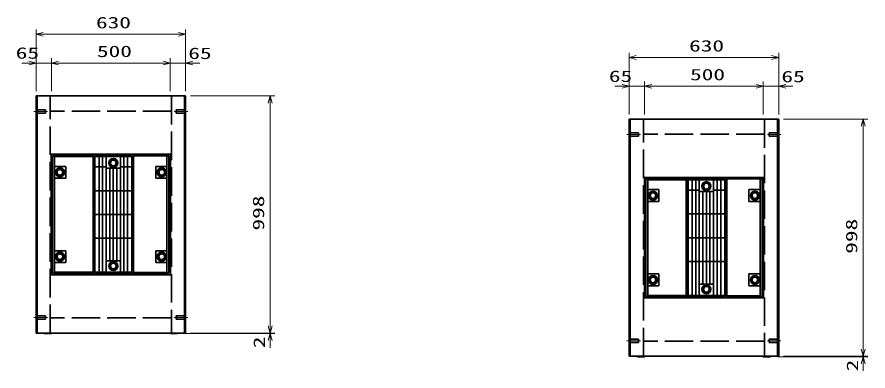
# Model space of a CAD drawing. Units: millimetres on the paper. Extents: x 0 to 841, y 0 to 594.
# Drawn here: x 322.5 to 501.7, y 307 to 381.5 of the extents above; entities that cross this region are included whole.
import ezdxf
from ezdxf.enums import TextEntityAlignment as Align

# ---------------------------------------------------------------- set-up
doc = ezdxf.new("R2010")
doc.units = ezdxf.units.MM
doc.linetypes.add('DASHED', pattern=[7.5, 6, -1.5])
doc.linetypes.add('USER2', pattern=[18.5, 12, -1.5, 3.5, -1.5])
for name, color, linetype, lineweight in [('D-BMK（構造物基準線）', 2, 'USER2', 18), ('D-STR-DIM（寸法）', 7, 'Continuous', 13), ('D-STR（構造物）', 1, 'Continuous', 35)]:
    doc.layers.add(name, color=color, linetype=linetype, lineweight=lineweight)
doc.styles.add('ＭＳ ゴシック', font='')
doc.styles.get('ＭＳ ゴシック').set_extended_font_data('MS Gothic')

# ---------------------------------------------------------------- blocks, each defined once
blk = doc.blocks.new('_Open30')
at = {"color": 7, "linetype": 'Continuous', "lineweight": 13}
for p, q in [((-1, 0.2679), (0, 0)), ((0, 0), (-1, -0.2679)), ((0, 0), (-1, 0))]:
    blk.add_line(p, q, dxfattribs=at)

msp = doc.modelspace()

# ---------------------------------------------------------------- linework, layer by layer
at = {"layer": 'D-BMK（構造物基準線）'}
for p, q in [((326.035, 361.646), (328.885, 361.646)), ((358.46, 361.646), (355.61, 361.646)), ((450.919, 356.757), (453.768, 356.757)), ((483.343, 356.757), (480.493, 356.757)), ((326.035, 318.246), (328.885, 318.246)), ((358.46, 318.246), (355.61, 318.246)), ((450.919, 313.357), (453.768, 313.357)), ((483.343, 313.357), (480.493, 313.357))]:
    msp.add_line(p, q, dxfattribs=at)
at = {"layer": 'D-STR-DIM（寸法）'}
for p, q in [((326.497, 365.896), (326.497, 378.873)), ((357.997, 372.853), (357.997, 378.873)), ((327.997, 377.873), (356.497, 377.873)), ((326.497, 365.896), (326.497, 372.822)), ((329.747, 365.896), (329.747, 372.822)), ((329.747, 365.896), (329.747, 372.822)), ((354.747, 365.896), (354.747, 372.822)), ((354.747, 365.896), (354.747, 372.822)), ((357.997, 365.896), (357.997, 372.822)), ((451.381, 361.007), (451.381, 373.984)), ((452.881, 372.984), (481.381, 372.984)), ((482.881, 367.964), (482.881, 373.984)), ((324.997, 371.822), (323.497, 371.822)), ((326.497, 371.822), (329.747, 371.822)), ((331.247, 371.822), (353.247, 371.822)), ((331.247, 371.822), (332.747, 371.822)), ((353.247, 371.822), (351.747, 371.822)), ((354.747, 371.822), (357.997, 371.822)), ((359.497, 371.822), (360.997, 371.822)), ((451.381, 361.007), (451.381, 367.934)), ((454.631, 361.007), (454.631, 367.934)), ((454.631, 361.007), (454.631, 367.934)), ((479.631, 361.007), (479.631, 367.934)), ((479.631, 361.007), (479.631, 367.934)), ((482.881, 361.007), (482.881, 367.934)), ((449.881, 366.934), (448.381, 366.934)), ((451.381, 366.934), (454.631, 366.934)), ((456.131, 366.934), (478.131, 366.934)), ((456.131, 366.934), (457.631, 366.934)), ((478.131, 366.934), (476.631, 366.934)), ((479.631, 366.934), (482.881, 366.934)), ((484.381, 366.934), (485.881, 366.934)), ((358.997, 364.896), (376.786, 364.896)), ((375.786, 316.496), (375.786, 363.396)), ((483.881, 360.007), (501.67, 360.007)), ((500.67, 311.607), (500.67, 358.507)), ((375.786, 316.496), (375.786, 317.996)), ((357.747, 314.896), (376.786, 314.896)), ((358.997, 314.996), (376.786, 314.996)), ((358.997, 314.996), (376.786, 314.996)), ((375.786, 314.996), (375.786, 314.896)), ((375.786, 313.396), (375.786, 311.896)), ((500.67, 311.607), (500.67, 313.107)), ((482.631, 310.007), (501.67, 310.007)), ((483.881, 310.107), (501.67, 310.107)), ((483.881, 310.107), (501.67, 310.107)), ((500.67, 310.107), (500.67, 310.007)), ((500.67, 308.507), (500.67, 307.007))]:
    msp.add_line(p, q, dxfattribs=at)
at = {"layer": 'D-STR（構造物）'}
for p, q in [((326.497, 314.996), (326.497, 364.896)), ((326.497, 364.896), (357.997, 364.896)), ((326.747, 314.996), (326.747, 364.896)), ((357.747, 364.896), (357.747, 314.996)), ((357.997, 364.896), (357.997, 314.996)), ((451.381, 310.107), (451.381, 360.007)), ((451.381, 360.007), (482.881, 360.007)), ((451.631, 310.107), (451.631, 360.007)), ((482.631, 360.007), (482.631, 310.107)), ((482.881, 360.007), (482.881, 310.107)), ((329.697, 352.621), (329.697, 327.271)), ((329.697, 352.621), (354.797, 352.621)), ((329.997, 352.321), (329.997, 327.571)), ((329.997, 352.321), (338.492, 352.321)), ((330.422, 352.621), (330.422, 327.771)), ((338.497, 352.121), (330.422, 352.121)), ((338.497, 327.271), (338.497, 352.621)), ((338.797, 327.571), (338.797, 352.321)), ((338.797, 352.321), (346.747, 352.321)), ((346.647, 352.121), (338.897, 352.121)), ((338.897, 352.121), (338.897, 339.946)), ((339.772, 352.121), (339.772, 339.946)), ((340.522, 339.946), (340.522, 352.121)), ((341.272, 352.121), (341.272, 339.946)), ((342.079, 350.796), (342.426, 351.396)), ((342.426, 351.396), (343.119, 351.396)), ((343.119, 351.396), (343.465, 350.796)), ((344.272, 352.121), (344.272, 339.946)), ((345.022, 339.946), (345.022, 352.121)), ((345.772, 352.121), (345.772, 339.946)), ((346.647, 339.946), (346.647, 352.121)), ((346.747, 327.571), (346.747, 352.321)), ((347.047, 352.621), (347.047, 327.271)), ((347.047, 352.321), (354.497, 352.321)), ((354.072, 352.17), (354.072, 327.721)), ((354.497, 352.321), (354.497, 327.571)), ((354.797, 352.621), (354.797, 327.271)), ((332.772, 350.071), (330.422, 350.071)), ((331.176, 349.421), (330.829, 348.821)), ((331.868, 349.421), (331.176, 349.421)), ((332.215, 348.821), (331.868, 349.421)), ((332.772, 350.071), (332.772, 347.571)), ((341.272, 349.946), (338.897, 349.946)), ((341.272, 349.696), (344.272, 349.696)), ((342.022, 339.946), (342.022, 349.696)), ((342.426, 350.196), (342.079, 350.796)), ((343.119, 350.196), (342.426, 350.196)), ((342.772, 339.946), (342.772, 349.696)), ((343.465, 350.796), (343.119, 350.196)), ((343.522, 349.696), (343.522, 339.946)), ((346.647, 349.946), (344.272, 349.946)), ((351.722, 350.071), (351.722, 347.571)), ((354.072, 350.071), (351.722, 350.071)), ((352.626, 349.421), (352.279, 348.821)), ((353.318, 349.421), (352.626, 349.421)), ((353.665, 348.821), (353.318, 349.421)), ((330.829, 348.821), (331.176, 348.221)), ((331.176, 348.221), (331.868, 348.221)), ((331.868, 348.221), (332.215, 348.821)), ((352.279, 348.821), (352.626, 348.221)), ((352.626, 348.221), (353.318, 348.221)), ((353.318, 348.221), (353.665, 348.821)), ((454.581, 347.732), (454.581, 322.382)), ((454.581, 347.732), (479.681, 347.732)), ((455.306, 347.732), (455.306, 322.882)), ((463.381, 322.382), (463.381, 347.732)), ((471.931, 347.732), (471.931, 322.382)), ((479.681, 347.732), (479.681, 322.382)), ((332.772, 347.571), (330.422, 347.571)), ((351.722, 347.571), (354.072, 347.571)), ((454.881, 347.432), (454.881, 322.682)), ((454.881, 347.432), (463.376, 347.432)), ((463.381, 347.232), (455.306, 347.232)), ((463.681, 322.682), (463.681, 347.432)), ((463.681, 347.432), (471.631, 347.432)), ((471.531, 347.232), (463.781, 347.232)), ((463.781, 347.232), (463.781, 335.057)), ((464.656, 347.232), (464.656, 335.057)), ((465.406, 335.057), (465.406, 347.232)), ((466.156, 347.232), (466.156, 335.057)), ((466.963, 345.907), (467.309, 346.507)), ((467.309, 345.307), (466.963, 345.907)), ((467.309, 346.507), (468.002, 346.507)), ((468.002, 346.507), (468.348, 345.907)), ((468.348, 345.907), (468.002, 345.307)), ((469.156, 347.232), (469.156, 335.057)), ((469.906, 335.057), (469.906, 347.232)), ((470.656, 347.232), (470.656, 335.057)), ((471.531, 335.057), (471.531, 347.232)), ((471.631, 322.682), (471.631, 347.432)), ((471.931, 347.432), (479.381, 347.432)), ((478.956, 347.281), (478.956, 322.833)), ((479.381, 347.432), (479.381, 322.682)), ((338.897, 344.946), (346.647, 344.946)), ((457.656, 345.182), (455.306, 345.182)), ((456.059, 344.532), (455.713, 343.932)), ((456.752, 344.532), (456.059, 344.532)), ((457.098, 343.932), (456.752, 344.532)), ((457.656, 345.182), (457.656, 342.682)), ((466.156, 345.057), (463.781, 345.057)), ((466.156, 344.807), (469.156, 344.807)), ((466.906, 335.057), (466.906, 344.807)), ((468.002, 345.307), (467.309, 345.307)), ((467.656, 335.057), (467.656, 344.807)), ((468.406, 344.807), (468.406, 335.057)), ((471.531, 345.057), (469.156, 345.057)), ((476.606, 345.182), (476.606, 342.682)), ((478.956, 345.182), (476.606, 345.182)), ((477.509, 344.532), (477.163, 343.932)), ((478.202, 344.532), (477.509, 344.532)), ((478.548, 343.932), (478.202, 344.532)), ((457.656, 342.682), (455.306, 342.682)), ((455.713, 343.932), (456.059, 343.332)), ((456.059, 343.332), (456.752, 343.332)), ((456.752, 343.332), (457.098, 343.932)), ((476.606, 342.682), (478.956, 342.682)), ((477.163, 343.932), (477.509, 343.332)), ((477.509, 343.332), (478.202, 343.332)), ((478.202, 343.332), (478.548, 343.932)), ((346.647, 339.946), (338.897, 339.946)), ((338.897, 327.771), (338.897, 339.946)), ((346.647, 339.946), (338.897, 339.946)), ((339.772, 327.771), (339.772, 339.946)), ((340.522, 339.946), (340.522, 327.771)), ((341.272, 327.771), (341.272, 339.946)), ((342.022, 339.946), (342.022, 330.196)), ((342.772, 339.946), (342.772, 330.196)), ((343.522, 330.196), (343.522, 339.946)), ((344.272, 327.771), (344.272, 339.946)), ((345.022, 339.946), (345.022, 327.771)), ((345.772, 327.771), (345.772, 339.946)), ((346.647, 339.946), (346.647, 327.771)), ((463.781, 340.057), (471.531, 340.057)), ((471.531, 335.057), (463.781, 335.057)), ((463.781, 322.882), (463.781, 335.057)), ((471.531, 335.057), (463.781, 335.057)), ((464.656, 322.882), (464.656, 335.057)), ((465.406, 335.057), (465.406, 322.882)), ((466.156, 322.882), (466.156, 335.057)), ((466.906, 335.057), (466.906, 325.307)), ((467.656, 335.057), (467.656, 325.307)), ((468.406, 325.307), (468.406, 335.057)), ((469.156, 322.882), (469.156, 335.057)), ((469.906, 335.057), (469.906, 322.882)), ((470.656, 322.882), (470.656, 335.057)), ((471.531, 335.057), (471.531, 322.882)), ((338.897, 334.946), (346.647, 334.946)), ((332.772, 332.321), (330.422, 332.321)), ((330.829, 331.071), (331.176, 331.671)), ((331.176, 331.671), (331.868, 331.671)), ((331.868, 331.671), (332.215, 331.071)), ((332.772, 329.821), (332.772, 332.321)), ((351.722, 332.321), (354.072, 332.321)), ((351.722, 329.821), (351.722, 332.321)), ((352.279, 331.071), (352.626, 331.671)), ((352.626, 331.671), (353.318, 331.671)), ((353.318, 331.671), (353.665, 331.071)), ((332.772, 329.821), (330.422, 329.821)), ((331.176, 330.471), (330.829, 331.071)), ((331.868, 330.471), (331.176, 330.471)), ((332.215, 331.071), (331.868, 330.471)), ((341.272, 330.196), (344.272, 330.196)), ((342.426, 329.696), (342.079, 329.096)), ((343.119, 329.696), (342.426, 329.696)), ((343.465, 329.096), (343.119, 329.696)), ((354.072, 329.821), (351.722, 329.821)), ((352.626, 330.471), (352.279, 331.071)), ((353.318, 330.471), (352.626, 330.471)), ((353.665, 331.071), (353.318, 330.471)), ((463.781, 330.057), (471.531, 330.057)), ((342.079, 329.096), (342.426, 328.496)), ((342.426, 328.496), (343.119, 328.496)), ((343.119, 328.496), (343.465, 329.096)), ((329.697, 327.271), (354.797, 327.271)), ((329.997, 327.571), (338.492, 327.571)), ((338.497, 327.771), (330.422, 327.771)), ((338.797, 327.571), (346.747, 327.571)), ((346.647, 327.771), (338.897, 327.771)), ((347.047, 327.721), (354.072, 327.721)), ((347.047, 327.571), (354.497, 327.571)), ((457.656, 327.432), (455.306, 327.432)), ((455.713, 326.182), (456.059, 326.782)), ((456.059, 325.582), (455.713, 326.182)), ((456.059, 326.782), (456.752, 326.782)), ((456.752, 326.782), (457.098, 326.182)), ((457.098, 326.182), (456.752, 325.582)), ((457.656, 324.932), (457.656, 327.432)), ((476.606, 327.432), (478.956, 327.432)), ((476.606, 324.932), (476.606, 327.432)), ((477.163, 326.182), (477.509, 326.782)), ((477.509, 325.582), (477.163, 326.182)), ((477.509, 326.782), (478.202, 326.782)), ((478.202, 326.782), (478.548, 326.182)), ((478.548, 326.182), (478.202, 325.582)), ((457.656, 324.932), (455.306, 324.932)), ((456.752, 325.582), (456.059, 325.582)), ((466.156, 325.307), (469.156, 325.307)), ((467.309, 324.807), (466.963, 324.207)), ((468.002, 324.807), (467.309, 324.807)), ((468.348, 324.207), (468.002, 324.807)), ((478.956, 324.932), (476.606, 324.932)), ((478.202, 325.582), (477.509, 325.582)), ((454.881, 322.682), (463.376, 322.682)), ((463.381, 322.882), (455.306, 322.882)), ((463.681, 322.682), (471.631, 322.682)), ((471.531, 322.882), (463.781, 322.882)), ((466.963, 324.207), (467.309, 323.607)), ((467.309, 323.607), (468.002, 323.607)), ((468.002, 323.607), (468.348, 324.207)), ((471.931, 322.833), (478.956, 322.833)), ((471.931, 322.682), (479.381, 322.682)), ((454.581, 322.382), (479.681, 322.382)), ((357.997, 314.996), (326.497, 314.996)), ((328.247, 314.896), (328.147, 314.996)), ((329.747, 314.896), (328.247, 314.896)), ((329.747, 314.896), (329.847, 314.996)), ((354.747, 314.896), (354.647, 314.996)), ((354.747, 314.896), (356.247, 314.896)), ((356.247, 314.896), (356.347, 314.996)), ((482.881, 310.107), (451.381, 310.107)), ((453.131, 310.007), (453.031, 310.107)), ((454.631, 310.007), (453.131, 310.007)), ((454.631, 310.007), (454.731, 310.107)), ((479.631, 310.007), (479.531, 310.107)), ((479.631, 310.007), (481.131, 310.007)), ((481.131, 310.007), (481.231, 310.107))]:
    msp.add_line(p, q, dxfattribs=at)
at = {"layer": 'D-STR（構造物）', "linetype": 'DASHED'}
for p, q in [((329.497, 314.996), (329.497, 364.896)), ((354.997, 364.896), (354.997, 314.996)), ((326.497, 361.996), (328.497, 361.996)), ((328.497, 361.296), (328.497, 361.996)), ((357.997, 361.996), (355.997, 361.996)), ((355.997, 361.296), (355.997, 361.996)), ((326.497, 361.296), (328.497, 361.296)), ((355.005, 361.714), (329.505, 361.714)), ((357.997, 361.296), (355.997, 361.296)), ((454.381, 310.107), (454.381, 360.007)), ((479.881, 360.007), (479.881, 310.107)), ((451.381, 357.107), (453.381, 357.107)), ((453.381, 356.407), (453.381, 357.107)), ((479.888, 356.825), (454.388, 356.825)), ((482.881, 357.107), (480.881, 357.107)), ((480.881, 356.407), (480.881, 357.107)), ((451.381, 356.407), (453.381, 356.407)), ((482.881, 356.407), (480.881, 356.407)), ((326.497, 318.596), (328.497, 318.596)), ((326.497, 317.896), (328.497, 317.896)), ((328.497, 318.596), (328.497, 317.896)), ((355.005, 318.178), (329.505, 318.178)), ((355.997, 318.596), (355.997, 317.896)), ((357.997, 318.596), (355.997, 318.596)), ((357.997, 317.896), (355.997, 317.896)), ((451.381, 313.707), (453.381, 313.707)), ((453.381, 313.707), (453.381, 313.007)), ((480.881, 313.707), (480.881, 313.007)), ((482.881, 313.707), (480.881, 313.707)), ((451.381, 313.007), (453.381, 313.007)), ((479.888, 313.289), (454.388, 313.289)), ((482.881, 313.007), (480.881, 313.007))]:
    msp.add_line(p, q, dxfattribs=at)
at = {"layer": 'D-STR（構造物）'}
for centre, radius in [((342.772, 350.796), 0.95), ((342.772, 350.796), 0.6), ((331.522, 348.821), 0.95), ((331.522, 348.821), 0.6), ((352.972, 348.821), 0.95), ((352.972, 348.821), 0.6), ((467.656, 345.907), 0.95), ((467.656, 345.907), 0.6), ((456.406, 343.932), 0.95), ((456.406, 343.932), 0.6), ((477.856, 343.932), 0.95), ((477.856, 343.932), 0.6), ((331.522, 331.071), 0.95), ((331.522, 331.071), 0.6), ((352.972, 331.071), 0.95), ((352.972, 331.071), 0.6), ((342.772, 329.096), 0.95), ((342.772, 329.096), 0.95), ((342.772, 329.096), 0.6), ((456.406, 326.182), 0.95), ((456.406, 326.182), 0.6), ((477.856, 326.182), 0.95), ((477.856, 326.182), 0.6), ((467.656, 324.207), 0.95), ((467.656, 324.207), 0.95), ((467.656, 324.207), 0.6)]:
    msp.add_circle(centre, radius, dxfattribs=at)

# ---------------------------------------------------------------- block references
at = {"layer": 'D-STR-DIM（寸法）', "xscale": 1.5, "yscale": 1.5}
for p, rotation in [((326.497, 377.873), 180), ((451.381, 372.984), 180), ((329.747, 371.822), 180), ((329.747, 371.822), 180), ((357.997, 371.822), 180), ((454.631, 366.934), 180), ((454.631, 366.934), 180), ((482.881, 366.934), 180), ((375.786, 364.896), 90), ((500.67, 360.007), 90), ((375.786, 314.996), 270), ((375.786, 314.996), 270), ((375.786, 314.896), 90), ((500.67, 310.107), 270), ((500.67, 310.107), 270), ((500.67, 310.007), 90)]:
    msp.add_blockref('_Open30', p, dxfattribs=dict(at, rotation=rotation))
for p in [(357.997, 377.873), (482.881, 372.984), (326.497, 371.822), (354.747, 371.822), (354.747, 371.822), (451.381, 366.934), (479.631, 366.934), (479.631, 366.934)]:
    msp.add_blockref('_Open30', p, dxfattribs=at)

# ---------------------------------------------------------------- texts
at = {"layer": 'D-STR-DIM（寸法）', "style": 'ＭＳ ゴシック', "width": 1.5}
for s, p in [('630', (339.122, 378.41)), ('630', (464.006, 373.521)), ('65', (322.228, 372.011)), ('500', (339.331, 372.36)), ('65', (358.562, 371.946)), ('65', (447.112, 367.122)), ('500', (464.214, 367.471)), ('65', (483.446, 367.057))]:
    msp.add_text(s, height=2.405, dxfattribs=at).set_placement(p, align=Align.BOTTOM_LEFT)
for s, p in [('998', (375.249, 336.571)), ('998', (500.132, 331.682)), ('2', (375.424, 311.808)), ('2', (500.307, 306.919))]:
    msp.add_text(s, height=2.405, rotation=90, dxfattribs=at).set_placement(p, align=Align.BOTTOM_LEFT)

doc.saveas('drawing.dxf')
